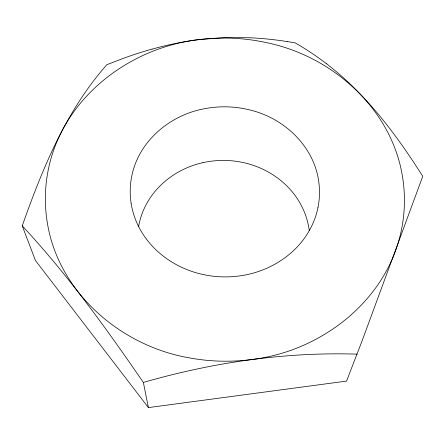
<?xml version="1.0" encoding="UTF-8"?>
<svg xmlns="http://www.w3.org/2000/svg" width="445" height="445" viewBox="0 0 445 445"><rect width="100%" height="100%" fill="white"/><g stroke="black" fill="none" stroke-linecap="round" stroke-linejoin="round"><path stroke-width="0.67" d="M326.407 63.68C365.957 93.995 396.3 134.485 422.75 176.298L362.019 341.037L346.549 381.098L148.402 407.598L35.422 260.464L22.25 225.843C42.414 168.599 66.138 110.733 106.839 64.709L123.193 58.401A394.086 394.086 0 0 1 152.062 49.089M317.947 207.698A79.232 79.232 0 0 1 309.258 230.671C295.508 255.057 269.598 271.127 242.252 275.527A105.02 105.02 0 0 1 203.131 274.532C176.103 268.797 151.122 251.475 138.612 226.516A78.943 78.943 0 0 1 131.097 203.181M22.25 225.843C67.267 274.259 106.005 328.043 143.368 382.45C212.682 362.414 284.922 351.856 357.14 354.142M202.903 162.664C180.186 167.67 159.249 181.816 147.545 202.102A74.276 74.276 0 0 0 138.595 226.511M251.792 359.51C320.956 351.394 386.605 300.892 401.184 231.022A145.715 145.715 0 0 0 402.669 177.794C392.323 109.248 332.632 56.059 266.277 42.587A199.026 199.026 0 0 0 201.223 39.366C130.891 46.397 63.468 97.177 48.627 168.154A145.721 145.721 0 0 0 47.164 221.755C57.989 292.526 121.218 346.488 190.082 357.997A199.138 199.138 0 0 0 251.792 359.51M201.223 39.36L226.438 37.536L250.552 37.775A352.752 352.752 0 0 1 287.131 41.557M287.131 41.53L295.146 42.848A281.574 281.574 0 0 1 326.413 63.668M143.368 382.45L148.402 407.598M152.079 49.156A320.55 320.55 0 0 1 201.212 39.305M131.114 203.176A76.579 76.579 0 0 1 131.926 175.319C138.99 141.543 168.966 116.023 202.058 109.22A104.781 104.781 0 0 1 251.475 110.377C284.26 118.693 313.041 145.66 318.47 179.774A76.579 76.579 0 0 1 317.93 207.693M309.286 230.677A74.298 74.298 0 0 0 301.493 205.829C290.802 184.959 270.499 169.823 248.032 163.738A93.611 93.611 0 0 0 202.903 162.67"/></g></svg>
